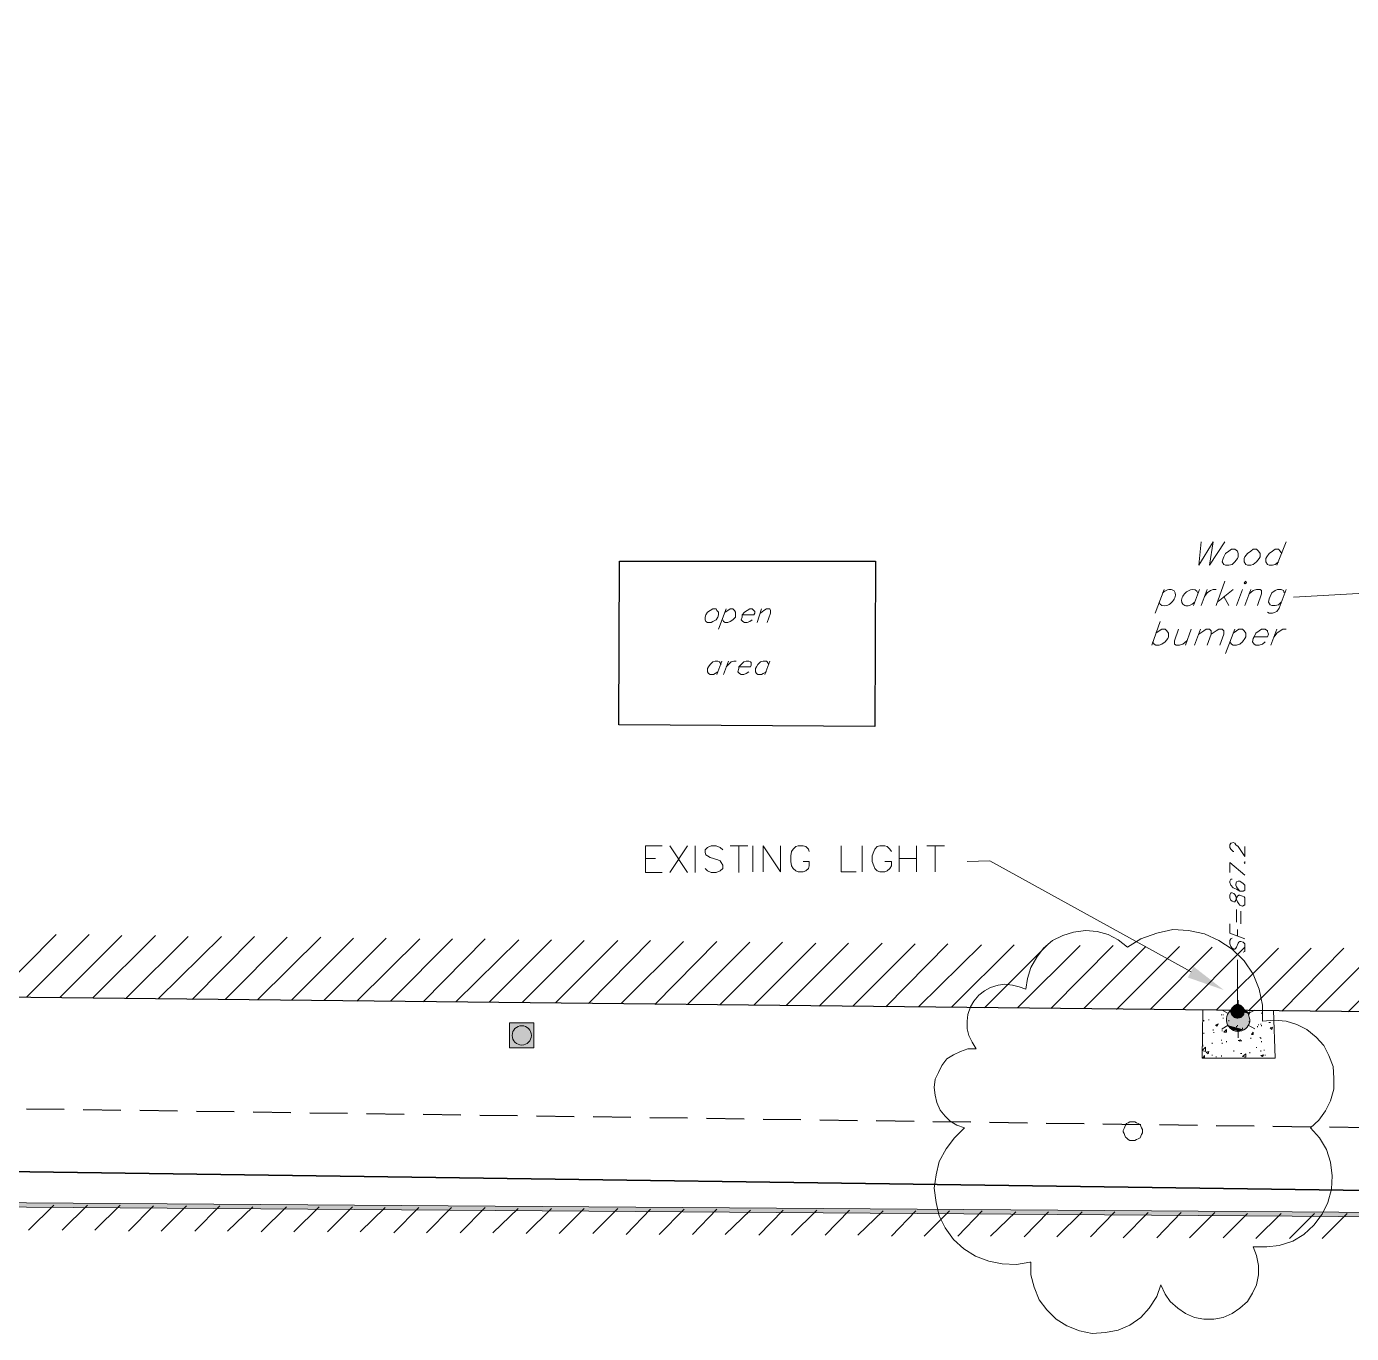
# Model space of a CAD drawing. Header units: inches. Extents: x 10 to 486, y 7 to 426.
# Drawn here: x 211.4 to 316.7, y 16.5 to 120.3 of the extents above; entities that cross this region are included whole.
import ezdxf

# ---------------------------------------------------------------- set-up
doc = ezdxf.new("R2010")
doc.units = ezdxf.units.IN
doc.header["$LTSCALE"] = 3
doc.header["$MEASUREMENT"] = 0
doc.linetypes.add('DASHEDX2', pattern=[1.5, 1, -0.5])
doc.layers.add('Building Setbacks', color=1, linetype='DASHEDX2')
doc.layers.add('PDF_Solid Fills', color=7, linetype='Continuous')
doc.layers.add('PDF_Geometry', color=7, linetype='Continuous', true_color=0x999999)

msp = doc.modelspace()

# ---------------------------------------------------------------- linework, layer by layer
at = {"layer": 'Building Setbacks'}
msp.add_lwpolyline([(152.95, 35.22), (376.75, 32.08)], dxfattribs=at)
at = {"layer": 'PDF_Geometry', "color": 7, "lineweight": 35}
msp.add_lwpolyline([(152.88, 30.22), (376.68, 27.08), (379.48, 363.82), (346.28, 380.08), (56.61, 152.82)], close=True, dxfattribs=at)
at = {"layer": 'PDF_Geometry', "color": 7, "lineweight": 25}
msp.add_lwpolyline([(152.28, 43.88), (328.28, 42.02), (328.81, 111.08), (332.81, 111.08), (332.94, 123.08), (328.94, 123.15), (329.68, 217.22), (241.54, 217.95), (241.28, 191.95), (259.41, 191.68), (259.34, 170.62), (289.41, 170.55), (289.28, 158.55), (169.01, 159.55)], dxfattribs=at)
at = {"layer": 'PDF_Geometry', "color": 8, "lineweight": 13, "true_color": 0x767676}
for points in [[(304.74, 79.42), (304.54, 77.55), (305.68, 79.42), (305.41, 77.55), (306.61, 79.42)], [(311.48, 79.42), (310.74, 77.55)], [(311.14, 78.48), (311.01, 78.68), (310.88, 78.82), (310.61, 78.82), (310.41, 78.68), (310.14, 78.48), (309.94, 78.22), (309.88, 78.08), (309.88, 77.82), (310.01, 77.62), (310.14, 77.55), (310.41, 77.55), (310.61, 77.62), (310.88, 77.82)], [(305.94, 74.35), (306.61, 76.28)], [(329.88, 76.02), (312.08, 75.02)], [(301.81, 75.62), (301.08, 73.75)], [(304.61, 75.62), (304.14, 74.35)], [(304.74, 74.35), (305.21, 75.62)], [(305.01, 75.08), (305.21, 75.35), (305.48, 75.55), (305.68, 75.62), (305.94, 75.62)], [(307.28, 75.62), (306.08, 74.68)], [(306.54, 75.08), (306.94, 74.35)], [(308.01, 75.62), (307.54, 74.35)], [(308.21, 74.35), (308.68, 75.62)], [(308.54, 75.28), (308.88, 75.55), (309.14, 75.62), (309.41, 75.62), (309.54, 75.55), (309.54, 75.28), (309.21, 74.35)], [(311.48, 75.62), (310.94, 74.15), (310.74, 73.88), (310.61, 73.82), (310.41, 73.75), (310.14, 73.75), (310.01, 73.82)], [(311.34, 75.35), (311.28, 75.55), (311.08, 75.62), (310.81, 75.62), (310.61, 75.55), (310.34, 75.35), (310.21, 75.08), (310.14, 74.88), (310.08, 74.62), (310.21, 74.42), (310.34, 74.35), (310.61, 74.35), (310.88, 74.42), (311.08, 74.62)], [(267.01, 74.08), (266.41, 72.48)], [(266.94, 73.82), (267.14, 73.95), (267.34, 74.08), (267.54, 74.08), (267.68, 73.95), (267.74, 73.82), (267.74, 73.42), (267.54, 73.22), (267.34, 73.08), (267.14, 73.02), (266.94, 73.02), (266.81, 73.08), (266.74, 73.22)], [(268.28, 73.62), (269.21, 73.62), (269.28, 73.75), (269.28, 73.88), (269.21, 73.95), (269.08, 74.08), (268.88, 74.08), (268.68, 73.95), (268.48, 73.82), (268.28, 73.62), (268.28, 73.42), (268.21, 73.22), (268.34, 73.08), (268.48, 73.02), (268.68, 73.02), (268.88, 73.08), (269.08, 73.22)], [(269.48, 73.02), (269.81, 74.08)], [(269.74, 73.75), (270.01, 73.95), (270.21, 74.08), (270.48, 74.08), (270.54, 73.95), (270.54, 73.75), (270.28, 73.02)], [(300.81, 71.22), (301.48, 73.08)], [(301.14, 72.15), (301.41, 72.35), (301.61, 72.48), (301.88, 72.48), (302.01, 72.35), (302.14, 72.15), (302.14, 71.88), (302.08, 71.75), (301.88, 71.48), (301.61, 71.28), (301.41, 71.22), (301.14, 71.22), (301.01, 71.28), (300.88, 71.48)], [(302.94, 72.48), (302.61, 71.55), (302.61, 71.28), (302.74, 71.22), (303.01, 71.22), (303.28, 71.28), (303.61, 71.55)], [(303.94, 72.48), (303.48, 71.22)], [(304.21, 71.22), (304.68, 72.48)], [(304.54, 72.08), (304.94, 72.35), (305.14, 72.48), (305.41, 72.48), (305.54, 72.35), (305.54, 72.08), (305.21, 71.22)], [(305.54, 72.08), (305.94, 72.35), (306.14, 72.48), (306.41, 72.48), (306.54, 72.35), (306.54, 72.08), (306.21, 71.22)], [(307.41, 72.48), (306.68, 70.55)], [(307.28, 72.15), (307.54, 72.35), (307.74, 72.48), (308.01, 72.48), (308.14, 72.35), (308.28, 72.15), (308.28, 71.88), (308.21, 71.75), (308.01, 71.48), (307.81, 71.28), (307.54, 71.22), (307.28, 71.22), (307.14, 71.28), (307.01, 71.48)], [(308.94, 71.88), (310.01, 71.88), (310.08, 72.08), (310.01, 72.28), (310.01, 72.35), (309.81, 72.48), (309.54, 72.48), (309.34, 72.35), (309.08, 72.15), (308.94, 71.88), (308.88, 71.75), (308.81, 71.48), (308.94, 71.28), (309.08, 71.22), (309.34, 71.22), (309.61, 71.28), (309.81, 71.48)], [(310.28, 71.22), (310.74, 72.48)], [(310.54, 71.88), (310.74, 72.15), (311.01, 72.35), (311.21, 72.48), (311.48, 72.48)], [(266.61, 69.68), (266.48, 69.88), (266.34, 69.95), (266.14, 69.95), (265.94, 69.88), (265.74, 69.68), (265.61, 69.48), (265.54, 69.35), (265.54, 69.08), (265.61, 68.95), (265.74, 68.88), (266.01, 68.88), (266.14, 68.95), (266.34, 69.08)], [(266.68, 69.95), (266.28, 68.88)], [(266.81, 68.88), (267.21, 69.95)], [(267.01, 69.48), (267.21, 69.68), (267.41, 69.88), (267.61, 69.95), (267.81, 69.95)], [(268.01, 69.48), (268.94, 69.48), (269.01, 69.62), (269.01, 69.82), (268.94, 69.88), (268.81, 69.95), (268.61, 69.95), (268.41, 69.88), (268.21, 69.68), (268.01, 69.48), (268.01, 69.35), (267.94, 69.08), (268.08, 68.95), (268.21, 68.88), (268.41, 68.88), (268.61, 68.95), (268.81, 69.08)], [(270.41, 69.68), (270.28, 69.88), (270.21, 69.95), (269.94, 69.95), (269.74, 69.88), (269.54, 69.68), (269.41, 69.48), (269.34, 69.35), (269.34, 69.08), (269.41, 68.95), (269.54, 68.88), (269.81, 68.88), (269.94, 68.95), (270.21, 69.08)], [(270.48, 69.95), (270.08, 68.88)]]:
    msp.add_lwpolyline(points, dxfattribs=at)
at = {"layer": 'PDF_Geometry', "color": 7, "lineweight": 25}
msp.add_lwpolyline([(258.48, 64.88), (258.54, 77.88), (278.88, 77.88), (278.81, 64.75)], close=True, dxfattribs=at)
at = {"layer": 'PDF_Geometry', "color": 8, "lineweight": 13, "true_color": 0x767676}
for points in [[(307.14, 78.82), (306.94, 78.68), (306.68, 78.48), (306.54, 78.22), (306.48, 78.08), (306.41, 77.82), (306.54, 77.62), (306.68, 77.55), (306.94, 77.55), (307.21, 77.62), (307.41, 77.82), (307.61, 78.08), (307.68, 78.22), (307.68, 78.48), (307.61, 78.68), (307.41, 78.82)], [(308.88, 78.82), (308.68, 78.68), (308.41, 78.48), (308.21, 78.22), (308.14, 78.08), (308.14, 77.82), (308.28, 77.62), (308.41, 77.55), (308.68, 77.55), (308.88, 77.62), (309.14, 77.82), (309.34, 78.08), (309.41, 78.22), (309.41, 78.48), (309.28, 78.68), (309.14, 78.82)], [(308.14, 76.15), (308.21, 76.08), (308.34, 76.15), (308.28, 76.28)], [(265.94, 74.08), (265.74, 73.95), (265.54, 73.82), (265.41, 73.62), (265.34, 73.42), (265.34, 73.22), (265.41, 73.08), (265.54, 73.02), (265.81, 73.02), (265.94, 73.08), (266.21, 73.22), (266.34, 73.42), (266.41, 73.62), (266.41, 73.82), (266.28, 73.95), (266.21, 74.08)]]:
    msp.add_lwpolyline(points, close=True, dxfattribs=at)
at = {"layer": 'PDF_Geometry', "color": 7, "lineweight": 13}
for points in [[(261.94, 53.15), (260.61, 53.15), (260.61, 55.28), (261.94, 55.28)], [(262.54, 53.15), (263.94, 55.28)], [(262.54, 55.28), (263.94, 53.15)], [(264.54, 53.15), (264.54, 55.28)], [(266.74, 54.95), (266.54, 55.15), (266.21, 55.28), (265.81, 55.28), (265.54, 55.15), (265.34, 54.95), (265.34, 54.75), (265.41, 54.55), (265.54, 54.48), (265.74, 54.35), (266.34, 54.15), (266.54, 54.08), (266.61, 53.95), (266.74, 53.75), (266.74, 53.48), (266.54, 53.28), (266.21, 53.15), (265.81, 53.15), (265.54, 53.28), (265.34, 53.48)], [(267.34, 55.28), (268.74, 55.28)], [(268.01, 55.28), (268.01, 53.15)], [(269.14, 53.22), (269.14, 55.28)], [(269.94, 53.22), (269.94, 55.28), (271.34, 53.22), (271.34, 55.28)], [(273.61, 54.82), (273.54, 55.02), (273.34, 55.22), (273.14, 55.28), (272.74, 55.28), (272.54, 55.22), (272.34, 55.02), (272.21, 54.82), (272.14, 54.48), (272.14, 54.02), (272.21, 53.68), (272.34, 53.48), (272.54, 53.28), (272.74, 53.22), (273.14, 53.22), (273.34, 53.28), (273.54, 53.48), (273.61, 53.68), (273.61, 54.02), (273.14, 54.02)], [(276.14, 55.28), (276.14, 53.22), (277.34, 53.22)], [(277.81, 53.22), (277.81, 55.28)], [(280.14, 54.82), (280.01, 55.02), (279.81, 55.22), (279.61, 55.28), (279.21, 55.28), (279.01, 55.22), (278.81, 55.02), (278.74, 54.82), (278.61, 54.48), (278.61, 54.02), (278.74, 53.68), (278.81, 53.48), (279.01, 53.28), (279.21, 53.22), (279.61, 53.22), (279.81, 53.28), (280.01, 53.48), (280.14, 53.68), (280.14, 54.02), (279.61, 54.02)], [(280.74, 53.22), (280.74, 55.28)], [(282.14, 55.28), (282.14, 53.22)], [(282.94, 55.28), (284.34, 55.28)], [(283.61, 55.28), (283.61, 53.22)], [(260.61, 54.28), (261.41, 54.28)], [(280.74, 54.28), (282.14, 54.28)], [(303.94, 45.28), (287.94, 54.08), (286.14, 54.02)], [(306.88, 41.95), (306.41, 42.22)], [(307.68, 42.42), (307.68, 43.02)], [(306.88, 41.02), (306.41, 40.75)], [(307.68, 40.55), (307.68, 40.02)], [(308.48, 41.02), (309.01, 40.75)]]:
    msp.add_lwpolyline(points, dxfattribs=at)
at = {"layer": 'PDF_Geometry', "color": 7, "lineweight": 9}
for points in [[(307.34, 54.82), (307.28, 54.82), (307.14, 54.95), (307.08, 55.02), (307.01, 55.15), (307.01, 55.35), (307.08, 55.48), (307.14, 55.48), (307.28, 55.55), (307.41, 55.48), (307.48, 55.35), (307.68, 55.22), (308.21, 54.42), (308.21, 55.22)], [(307.01, 53.15), (307.01, 53.95), (308.21, 52.95)], [(308.14, 53.95), (308.21, 53.88), (308.21, 54.02)], [(307.21, 52.62), (307.08, 52.62), (307.01, 52.48), (307.01, 52.35), (307.08, 52.15), (307.28, 51.95), (307.54, 51.82), (307.81, 51.68), (308.08, 51.68), (308.21, 51.75), (308.21, 52.15), (308.08, 52.28), (307.88, 52.42), (307.81, 52.48), (307.68, 52.48), (307.54, 52.42), (307.48, 52.22), (307.48, 52.15), (307.54, 52.02), (307.68, 51.82), (307.81, 51.68)], [(307.54, 49.22), (307.54, 50.22)], [(307.88, 49.08), (307.88, 50.08)], [(308.21, 47.88), (307.01, 48.35), (307.01, 49.08)], [(307.61, 48.15), (307.61, 48.62)], [(307.21, 47.95), (307.08, 47.88), (307.01, 47.75), (307.01, 47.48), (307.08, 47.28), (307.21, 47.15), (307.34, 47.08), (307.41, 47.08), (307.48, 47.15), (307.54, 47.22), (307.68, 47.55), (307.74, 47.62), (307.81, 47.68), (307.88, 47.68), (308.08, 47.62), (308.21, 47.48), (308.21, 46.88), (308.08, 46.82)], [(307.61, 42.75), (307.61, 46.22)]]:
    msp.add_lwpolyline(points, dxfattribs=at)
msp.add_lwpolyline([(307.01, 51.15), (307.08, 50.95), (307.21, 50.88), (307.34, 50.82), (307.41, 50.82), (307.48, 50.95), (307.54, 51.15), (307.61, 51.28), (307.74, 51.35), (307.81, 51.35), (308.01, 51.28), (308.14, 51.22), (308.21, 51.15), (308.21, 50.55), (308.14, 50.55), (308.01, 50.48), (307.81, 50.55), (307.74, 50.68), (307.61, 50.82), (307.54, 51.02), (307.48, 51.28), (307.41, 51.42), (307.34, 51.48), (307.21, 51.55), (307.08, 51.55), (307.01, 51.35)], close=True, dxfattribs=at)
at = {"layer": 'PDF_Geometry', "lineweight": 13}
for points in [[(291.21, 22.22), (291.21, 21.22), (291.48, 20.22), (291.88, 19.22), (292.48, 18.42), (293.21, 17.68), (294.08, 17.15), (295.08, 16.75), (296.08, 16.55), (297.14, 16.62), (298.14, 16.82), (299.08, 17.22), (299.94, 17.82), (300.61, 18.55), (301.21, 19.48), (301.54, 20.42), (301.88, 19.68), (302.28, 19.08), (302.88, 18.55), (303.48, 18.15), (304.21, 17.82), (304.94, 17.68), (305.74, 17.68), (306.48, 17.82), (307.21, 18.15), (307.81, 18.55), (308.41, 19.08), (308.81, 19.75), (309.14, 20.42), (309.28, 21.22), (309.28, 21.95), (309.14, 22.75), (308.88, 23.42), (309.94, 23.42), (310.94, 23.55), (312.01, 23.88), (312.88, 24.42), (313.68, 25.15), (314.34, 26.02), (314.81, 26.95), (315.08, 28.02), (315.14, 29.08), (315.01, 30.15), (314.68, 31.15), (314.14, 32.08), (313.41, 32.88), (314.08, 33.48), (314.61, 34.22), (315.01, 35.02), (315.28, 35.95), (315.28, 36.82), (315.21, 37.75), (314.88, 38.62), (314.48, 39.42), (313.88, 40.08), (313.14, 40.68), (312.34, 41.08), (311.48, 41.35), (310.54, 41.42), (309.61, 41.35), (309.61, 42.62), (309.34, 43.88), (308.88, 45.08), (308.14, 46.15), (307.21, 47.08), (306.14, 47.75), (305.01, 48.28), (303.74, 48.55), (302.48, 48.62), (301.21, 48.35), (299.94, 47.88), (298.88, 47.22), (298.14, 47.82), (297.34, 48.22), (296.48, 48.48), (295.54, 48.55), (294.61, 48.42), (293.74, 48.15), (292.94, 47.75), (292.21, 47.15), (291.68, 46.42), (291.21, 45.62), (290.94, 44.75), (290.81, 43.88), (290.28, 44.08), (289.74, 44.22), (289.14, 44.28), (288.61, 44.22), (288.01, 44.02), (287.54, 43.75), (287.08, 43.42), (286.68, 42.95), (286.41, 42.48), (286.21, 41.88), (286.14, 41.35), (286.14, 40.75), (286.28, 40.22), (286.54, 39.68), (286.88, 39.15), (286.21, 39.15), (285.61, 38.95), (285.08, 38.68), (284.54, 38.35), (284.14, 37.82), (283.88, 37.28), (283.61, 36.75), (283.54, 36.08), (283.61, 35.48), (283.74, 34.88), (284.01, 34.28), (284.41, 33.82), (284.81, 33.42), (285.34, 33.08), (285.94, 32.88), (285.14, 32.08), (284.48, 31.22), (283.94, 30.22), (283.68, 29.15), (283.54, 28.08), (283.68, 26.95), (283.94, 25.88), (284.41, 24.95), (285.08, 24.02), (285.88, 23.28), (286.81, 22.68), (287.88, 22.28), (288.94, 22.08), (290.08, 22.02), (291.14, 22.22)], [(307.68, 41.95), (307.88, 42.15), (307.94, 41.88)], [(249.81, 41.22), (249.81, 39.22), (251.74, 39.22), (251.74, 41.22)], [(306.08, 41.15), (306.01, 40.95), (305.88, 41.02)], [(308.61, 42.08), (308.54, 41.88), (308.41, 42.02)], [(306.74, 40.68), (306.74, 40.48), (306.54, 40.48)], [(308.88, 40.48), (308.88, 40.28), (308.74, 40.28)], [(310.41, 40.88), (310.34, 40.68), (310.21, 40.82)], [(305.08, 38.95), (304.81, 39.02), (305.08, 39.28)], [(305.34, 38.95), (305.28, 38.75), (305.14, 38.88)], [(307.88, 39.88), (307.81, 39.75), (307.68, 39.82)], [(307.94, 39.75), (307.94, 39.82)], [(308.28, 38.48), (308.01, 38.55), (308.28, 38.75)], [(309.68, 38.68), (309.61, 38.55), (309.48, 38.62)], [(300.08, 32.62), (300.08, 32.75), (300.01, 32.88), (299.94, 33.02), (299.88, 33.15), (299.74, 33.22), (299.61, 33.28), (299.48, 33.35), (299.08, 33.35), (298.94, 33.28), (298.81, 33.22), (298.74, 33.08), (298.68, 32.95), (298.61, 32.82), (298.54, 32.68), (298.54, 32.55), (298.61, 32.42), (298.68, 32.28), (298.74, 32.15), (298.81, 32.08), (298.94, 31.95), (299.08, 31.88), (299.48, 31.88), (299.61, 31.95), (299.74, 32.02), (299.88, 32.08), (299.94, 32.22), (300.01, 32.35), (300.08, 32.48)]]:
    msp.add_lwpolyline(points, close=True, dxfattribs=at)
at = {"layer": 'PDF_Geometry', "color": 9, "lineweight": 13, "true_color": 0xbbbbbb}
for points in [[(208.88, 43.28), (213.81, 48.22)], [(211.48, 43.28), (216.41, 48.22)], [(214.08, 43.22), (219.01, 48.15)], [(216.74, 43.22), (221.68, 48.15)], [(219.34, 43.15), (224.28, 48.08)], [(221.94, 43.15), (226.94, 48.08)], [(224.61, 43.08), (229.54, 48.08)], [(227.21, 43.08), (232.14, 48.02)], [(229.81, 43.08), (234.81, 48.02)], [(232.48, 43.02), (237.41, 47.95)], [(235.08, 43.02), (240.01, 47.95)], [(237.68, 42.95), (242.68, 47.88)], [(240.34, 42.95), (245.28, 47.88)], [(242.94, 42.88), (247.88, 47.88)], [(245.54, 42.88), (250.54, 47.82)], [(248.21, 42.88), (253.14, 47.82)], [(250.81, 42.82), (255.74, 47.75)], [(253.48, 42.82), (258.41, 47.75)], [(256.08, 42.75), (261.01, 47.75)], [(258.68, 42.75), (263.61, 47.68)], [(261.34, 42.68), (266.28, 47.68)], [(263.94, 42.68), (268.88, 47.62)], [(266.54, 42.68), (271.48, 47.62)], [(269.21, 42.62), (274.14, 47.55)], [(271.81, 42.62), (276.74, 47.55)], [(274.41, 42.55), (279.41, 47.55)], [(277.08, 42.55), (282.01, 47.48)], [(279.68, 42.48), (284.61, 47.48)], [(282.28, 42.48), (287.28, 47.42)], [(284.94, 42.48), (289.88, 47.42)], [(287.54, 42.42), (292.48, 47.35)], [(290.14, 42.42), (295.14, 47.35)], [(292.81, 42.35), (297.74, 47.35)], [(295.41, 42.35), (300.34, 47.28)], [(298.01, 42.28), (303.01, 47.28)], [(300.68, 42.28), (305.61, 47.22)], [(303.28, 42.28), (308.21, 47.22)], [(305.94, 42.22), (310.88, 47.15)], [(308.54, 42.22), (313.48, 47.15)], [(311.14, 42.15), (316.08, 47.15)], [(313.81, 42.15), (318.74, 47.08)], [(316.41, 42.08), (321.34, 47.08)], [(211.61, 24.75), (213.61, 26.75)], [(214.28, 24.75), (216.28, 26.75)], [(216.88, 24.75), (218.88, 26.75)], [(219.54, 24.68), (221.54, 26.68)], [(222.14, 24.68), (224.14, 26.68)], [(224.81, 24.68), (226.81, 26.68)], [(227.41, 24.68), (229.41, 26.62)], [(230.08, 24.62), (232.08, 26.62)], [(232.68, 24.62), (234.68, 26.62)], [(235.34, 24.62), (237.34, 26.62)], [(237.94, 24.62), (239.94, 26.55)], [(240.61, 24.55), (242.61, 26.55)], [(243.21, 24.55), (245.21, 26.55)], [(245.88, 24.55), (247.88, 26.55)], [(248.48, 24.55), (250.48, 26.48)], [(251.14, 24.48), (253.14, 26.48)], [(253.74, 24.48), (255.74, 26.48)], [(256.41, 24.48), (258.41, 26.48)], [(259.08, 24.42), (261.01, 26.42)], [(261.68, 24.42), (263.68, 26.42)], [(264.34, 24.42), (266.28, 26.42)], [(266.94, 24.42), (268.94, 26.35)], [(269.61, 24.35), (271.54, 26.35)], [(272.21, 24.35), (274.21, 26.35)], [(274.88, 24.35), (276.81, 26.35)], [(277.48, 24.35), (279.48, 26.28)], [(280.14, 24.28), (282.08, 26.28)], [(282.74, 24.28), (284.74, 26.28)], [(285.41, 24.28), (287.34, 26.28)], [(288.01, 24.28), (290.01, 26.22)], [(290.68, 24.22), (292.61, 26.22)], [(293.28, 24.22), (295.28, 26.22)], [(295.94, 24.22), (297.88, 26.22)], [(298.54, 24.15), (300.54, 26.15)], [(301.21, 24.15), (303.14, 26.15)], [(303.81, 24.15), (305.81, 26.15)], [(306.48, 24.15), (308.41, 26.08)], [(309.08, 24.08), (311.08, 26.08)], [(311.74, 24.08), (313.74, 26.08)], [(314.34, 24.08), (316.34, 26.08)]]:
    msp.add_lwpolyline(points, dxfattribs=at)
at = {"layer": 'PDF_Geometry', "lineweight": 13}
for points in [[(310.48, 42.22), (310.61, 38.42), (304.81, 38.42), (304.88, 42.22)], [(308.08, 42.15), (308.08, 42.08)], [(304.94, 41.42), (304.94, 41.35)], [(305.34, 41.48), (305.34, 41.42)], [(306.01, 41.08), (306.01, 41.02)], [(306.34, 41.88), (306.34, 41.82)], [(306.48, 41.88), (306.48, 41.82)], [(306.48, 41.62), (306.48, 41.55)], [(306.94, 41.42), (306.94, 41.35)], [(307.21, 41.95), (307.21, 41.88)], [(308.01, 41.82), (308.01, 41.75)], [(308.34, 42.08), (308.34, 42.02)], [(308.54, 41.35), (308.54, 41.28)], [(309.28, 41.08), (309.28, 41.02)], [(309.48, 41.15), (309.48, 41.08)], [(309.54, 42.02), (309.54, 41.95)], [(310.14, 41.28), (310.14, 41.22)], [(310.21, 41.28), (310.21, 41.22)], [(304.94, 40.42), (304.94, 40.35)], [(305.68, 40.68), (305.68, 40.62)], [(305.74, 40.48), (305.74, 40.42)], [(306.41, 40.75), (306.41, 40.68)], [(306.41, 40.62), (306.41, 40.55)], [(307.48, 40.82), (307.48, 40.75)], [(307.54, 40.95), (307.54, 40.88)], [(307.61, 41.02), (307.61, 40.95)], [(308.01, 40.82), (308.01, 40.75)], [(308.68, 40.02), (308.68, 39.95)], [(309.21, 40.95), (309.21, 40.88)], [(309.41, 40.08), (309.41, 40.02)], [(309.48, 40.02), (309.48, 39.95)], [(309.54, 41.02), (309.54, 40.95)], [(304.88, 39.48), (304.88, 39.42), (304.88, 39.35)], [(305.61, 39.62), (305.61, 39.55)], [(306.34, 39.88), (306.34, 39.82)], [(306.41, 39.62), (306.41, 39.55)], [(306.74, 39.75), (306.74, 39.68)], [(307.34, 39.02), (307.34, 38.95)], [(309.14, 39.28), (309.14, 39.22)], [(309.48, 39.02), (309.48, 38.95)], [(309.54, 39.75), (309.54, 39.68)], [(309.74, 39.08), (309.74, 39.02)], [(304.88, 38.42), (305.01, 38.62), (305.01, 38.42)], [(305.61, 38.68), (305.61, 38.62)], [(305.94, 38.55), (305.94, 38.48)], [(306.34, 38.62), (306.34, 38.55)], [(307.88, 38.82), (307.88, 38.75)], [(307.94, 38.82), (307.94, 38.75)], [(308.61, 38.88), (308.61, 38.82)], [(309.81, 38.68), (309.81, 38.62)]]:
    msp.add_lwpolyline(points, dxfattribs=at)
at = {"layer": 'PDF_Geometry', "color": 7, "lineweight": 13}
msp.add_lwpolyline([(309.01, 42.22), (308.48, 41.95), (308.61, 41.48, -7.540345), (308.48, 41.95)], format="xyb", dxfattribs=at)
at = {"layer": 'PDF_Geometry', "color": 7, "lineweight": 5}
msp.add_lwpolyline([(189.08, 27.08), (189.08, 26.75), (319.41, 25.82), (319.41, 26.15)], close=True, dxfattribs=at)
at = {"layer": 'PDF_Geometry', "lineweight": 13}
msp.add_circle((250.78, 40.22), 0.763, dxfattribs=at)
at = {"layer": 'PDF_Geometry', "color": 8, "lineweight": 13, "true_color": 0x767676}
for centre, major_axis, ratio, start_param, end_param in [((302.04, 74.98), (0.532, 0.542), 0.684171, 2.754809, 7.845289), ((303.84, 74.98), (0.542, 0.53), 0.686133, 5.925031, 11.003657)]:
    msp.add_ellipse(centre, major_axis=major_axis, ratio=ratio, start_param=start_param, end_param=end_param, dxfattribs=at)
at = {"layer": 'PDF_Solid Fills', "lineweight": 13, "transparency": 33554559}
msp.add_solid([(304.14, 45.68), (306.54, 43.82), (303.68, 44.82)], dxfattribs=at)
at = {"layer": 'PDF_Solid Fills', "color": 7, "lineweight": 13, "true_color": 0xfafafa, "transparency": 33554559}
for points in [[(307.21, 42.28), (306.88, 41.95), (308.48, 41.95)], [(307.68, 42.42), (307.21, 42.28), (308.14, 42.28)], [(307.21, 42.28), (308.14, 42.28), (308.48, 41.95)], [(249.81, 41.22), (249.81, 39.22), (251.74, 39.22)], [(249.81, 41.22), (251.74, 41.22), (251.74, 39.22)], [(306.88, 41.95), (306.74, 41.48), (308.61, 41.48)], [(306.74, 41.48), (306.88, 41.02), (308.48, 41.02)], [(306.74, 41.48), (308.61, 41.48), (308.48, 41.02)], [(306.88, 41.95), (308.48, 41.95), (308.61, 41.48)], [(306.88, 41.02), (307.21, 40.68), (308.14, 40.68)], [(306.88, 41.02), (308.48, 41.02), (308.14, 40.68)], [(307.21, 40.68), (308.14, 40.68), (307.68, 40.55)]]:
    msp.add_solid(points, dxfattribs=at)
at = {"layer": 'PDF_Solid Fills', "lineweight": 9, "transparency": 33554559}
for points in [[(307.14, 42.42), (307.01, 42.15), (307.61, 42.15)], [(307.01, 42.15), (307.14, 41.82), (307.61, 42.15)], [(307.34, 42.62), (307.14, 42.42), (307.61, 42.15)], [(307.14, 41.82), (307.34, 41.62), (307.61, 42.15)], [(307.61, 42.75), (307.34, 42.62), (307.61, 42.15)], [(307.34, 41.62), (307.61, 41.55), (307.61, 42.15)], [(307.94, 42.62), (307.61, 42.75), (307.61, 42.15)], [(308.14, 42.42), (307.94, 42.62), (307.61, 42.15)], [(308.21, 42.15), (308.14, 42.42), (307.61, 42.15)], [(307.61, 41.55), (307.94, 41.62), (307.61, 42.15)], [(307.94, 41.62), (308.14, 41.82), (307.61, 42.15)], [(308.14, 41.82), (308.21, 42.15), (307.61, 42.15)]]:
    msp.add_solid(points, dxfattribs=at)
at = {"layer": 'PDF_Solid Fills', "lineweight": 5, "transparency": 33554559}
msp.add_solid([(189.08, 27.08), (189.08, 26.75), (319.41, 26.15), (319.41, 25.82)], dxfattribs=at)

doc.saveas('drawing.dxf')
